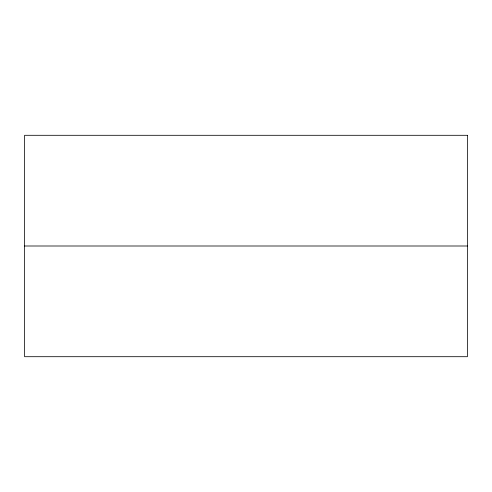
<?xml version="1.0" encoding="UTF-8"?>
<svg xmlns="http://www.w3.org/2000/svg" width="492" height="492" viewBox="0 0 492 492"><rect width="100%" height="100%" fill="white"/><g stroke="black" fill="none" stroke-linecap="round" stroke-linejoin="round"><path stroke-width="0.74" d="M24.6 246L467.4 246M467.4 135.3L24.6 135.3L24.6 356.7L467.4 356.7L467.4 135.3"/></g></svg>
